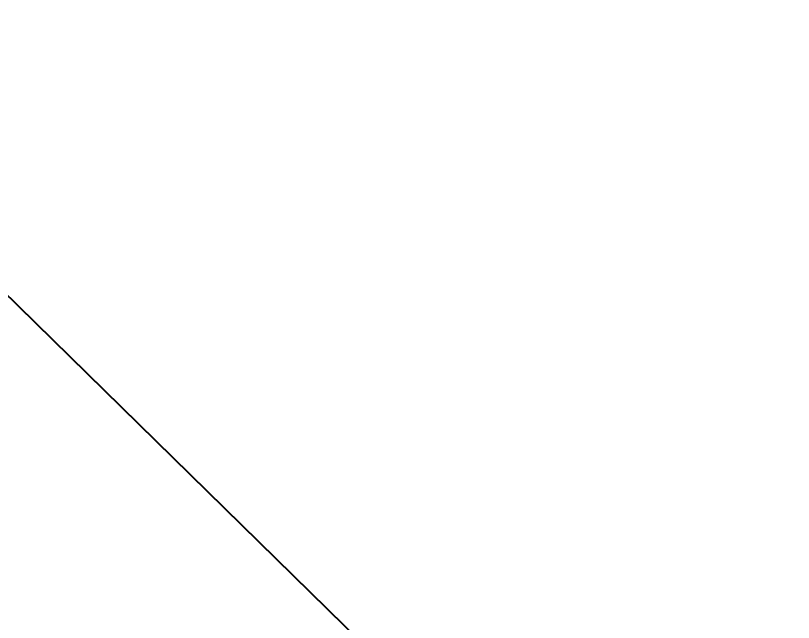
# Model space of a CAD drawing. Extents: x -372 to 678, y -263 to 741.
# Drawn here: x 200.25 to 206.14, y 79.73 to 84.32 of the extents above; entities that cross this region are included whole.
import ezdxf

# ---------------------------------------------------------------- set-up
doc = ezdxf.new("R2010")
doc.units = 0
doc.header["$LTSCALE"] = 0.0254
doc.layers.get('0').update_dxf_attribs({"linetype": 'CONTINUOUS'})
doc.layers.add('LOCATION_SNAPSHOT', color=144, linetype='CONTINUOUS')
doc.layers.add('LOCATION_TERRAIN', color=36, linetype='CONTINUOUS')

# ---------------------------------------------------------------- blocks, each defined once
blk = doc.blocks.new('LOCATION_SNAPSHOT')
at = {"color": 8}
mesh = blk.add_polyface(dxfattribs=at)
corners = [(-369.3084, -262.9446), (369.3059, 262.9472), (-371.8207, 259.3767), (371.8242, -259.3771)]
mesh.append_faces([[corners[k] for k in face] for face in [(0, 1, 2), (1, 0, 3)]], dxfattribs={"vtx0": -1, "color": 8})
blk = doc.blocks.new('LOCATION_TERRAIN')
at = {"color": 8}
mesh = blk.add_polyface(dxfattribs=at)
corners = [(206.9056, 75.6156, 3.3829), (206.8457, 88.0519, 4.3873), (194.2842, 87.9913, 3.4456)]
mesh.append_faces([[corners[k] for k in face] for face in [(0, 1, 2)]], dxfattribs={"color": 8})
mesh = blk.add_polyface(dxfattribs=at)
corners = [(206.9056, 75.6156, 3.3829), (194.2842, 87.9913, 3.4456), (194.3441, 75.555, 2.9128)]
mesh.append_faces([[corners[k] for k in face] for face in [(0, 1, 2)]], dxfattribs={"color": 8})
blk = doc.blocks.new('GROUP60_20')
blk = doc.blocks.new('GROUP59_4')
at = {"color": 0}
ref = blk.add_blockref('GROUP60_20', (0, 0), dxfattribs=at)
ref.add_attrib('Skp_GroupInstanceName', 'extrusions', (0, 0), dxfattribs={"height": 1})

msp = doc.modelspace()

# ---------------------------------------------------------------- block references
at = {"color": 0, "rotation": 66.69999999999996}
msp.add_blockref('GROUP59_4', (206.5437, 75.6707, 17.8195), dxfattribs=at)
at = {"layer": 'LOCATION_SNAPSHOT', "color": 0}
msp.add_blockref('LOCATION_SNAPSHOT', (0, 0), dxfattribs=at)
at = {"layer": 'LOCATION_TERRAIN', "color": 0}
msp.add_blockref('LOCATION_TERRAIN', (0, 0), dxfattribs=at)

doc.saveas('drawing.dxf')
